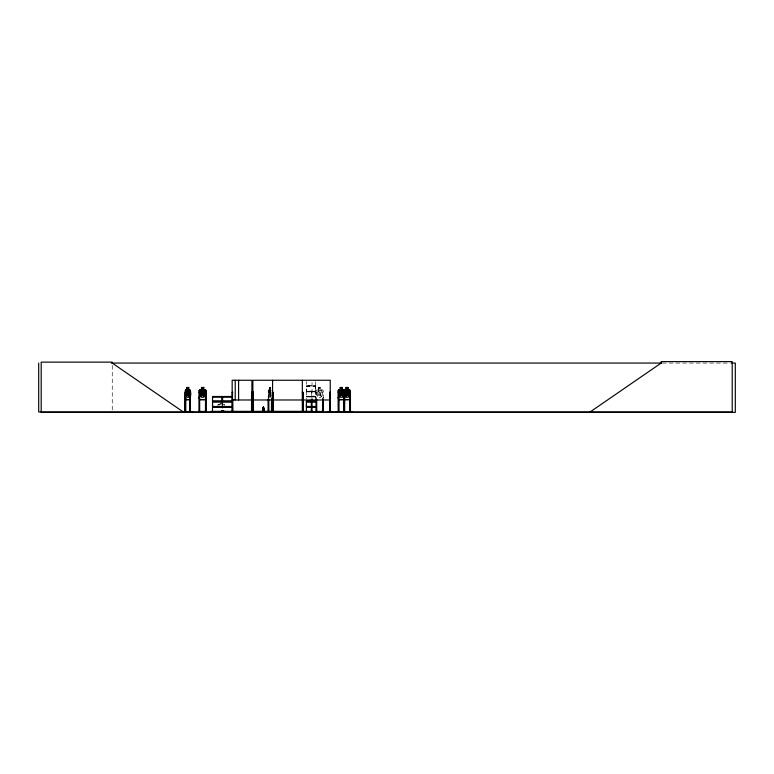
<?xml version="1.0" encoding="UTF-8"?>
<svg xmlns="http://www.w3.org/2000/svg" width="774" height="774" viewBox="0 0 774 774"><rect width="100%" height="100%" fill="white"/><g stroke="black" fill="none" stroke-linecap="round" stroke-linejoin="round"><path stroke-width="0.58" stroke-dasharray="3.87 2.9" d="M306.436 388.703L306.436 390.996L306.378 386.149L315.763 385.984L306.427 385.529L306.436 381.427M315.647 388.703L315.715 386.149M306.436 385.549L315.753 385.907M315.647 401.038L315.647 391.025L306.378 391.257L315.734 391.276M315.647 390.996L315.666 386.332M306.369 396.298L315.753 396.598L306.407 396.249M270.823 391.876L270.329 393.569L270.852 395.33M271.161 395.321L270.552 397.265L269.42 397.265L268.81 395.321M322.458 399.607L323.271 397.265M322.797 398.881L323.348 397.275M306.359 391.276L306.436 398.987M315.734 391.567L306.378 391.586M268.549 389.903L268.162 390.764L269.449 389.903M310.326 396.936L311.758 396.936M316.15 390.802L316.876 389.98L322.458 389.98M217.629 405.025L220.058 404.463M217.717 405.102L220.145 404.521L220.058 402.915M218.926 405.034L220.145 404.521M315.686 396.452L306.417 396.249L315.647 396.133M270.91 390.735L270.068 393.008L269.052 390.87L269.826 393.56L269.033 396.452L270.087 394.092L270.852 396.501M662.36 363.064L730.521 363.064M306.436 386.439L315.657 386.439M270.658 387.474L269.381 387.474L269.381 389.903M269.42 387.551L270.619 387.551M320.842 387.551L318.578 387.551L318.578 389.98L317.369 390.793L317.369 395.321L318.578 397.265L320.842 397.265L322.052 395.321L322.052 390.793L320.842 389.98L320.92 387.474L318.501 387.474L318.501 389.903L316.847 389.903L316.073 390.764L316.024 398.039M320.92 389.903L322.497 389.903L323.348 390.754L323.271 398.039M268.568 389.98L270.552 389.98L271.161 390.793M306.427 391.886L315.657 391.886M268.21 392.244L268.772 392.244M312.028 392.244L311.361 392.244L311.361 398.175M316.024 392.244L316.692 392.244L316.692 398.039M323.271 392.244L322.603 392.244L322.603 398.039M306.436 396.936L315.647 396.936M222.486 404.531L224.915 405.073L224.025 404.521M316.073 397.275L316.566 398.881M268.607 399.684L268.278 390.802L268.21 398.039M315.647 385.529L315.657 381.156M312.028 382.579L312.028 398.823M270.59 387.474L270.552 389.98M269.449 387.474L268.772 398.039M268.433 392.244L268.549 398.039M220.542 403.225L220.542 403.747M112.249 365.444L112.249 410.771M321.839 396.356L321.007 396.365L319.72 394.092C318.801 397.759 315.811 397.033 319.207 393.56C315.986 390.773 318.849 389.322 319.681 393.008C320.6 389.516 323.493 390.251 320.204 393.569L321.839 396.356M270.349 387.958L269.623 387.958L269.623 388.771L270.349 388.771L270.349 387.958M320.436 387.958L318.985 387.958L318.985 388.771L320.436 388.771L320.436 387.958M270.552 390.793L269.42 390.793L269.42 395.321L270.552 395.321L270.552 390.793M320.842 390.793L318.578 390.793L318.578 395.321L320.842 395.321L320.842 390.793"/><path stroke-width="1.16" d="M221.761 406.485L212.531 406.485L212.54 404.222M315.657 406.485L306.427 406.485L306.436 404.222M263.112 411.903L263.305 407.23L263.083 409.562M212.453 411.884L212.531 407.395L221.761 407.395M262.492 411.903L263.208 407.23L264.64 411.903L263.537 407.23L264.011 410.733M262.338 411.903L263.141 407.23M256.136 411.594L248.88 411.594M265.047 411.903L275.989 411.584L264.921 411.962M271.442 411.913L271.5 399.2M229.017 411.903L235.431 411.555L222.593 411.778M235.402 411.584L222.612 411.642M189.775 399.607C190.51 396.627 191.623 392.515 189.804 389.903M190.462 397.275L189.823 399.684L185.789 399.684L185.257 397.275L185.847 399.684M299.702 411.594L304.975 411.565M182.422 411.903L192.968 411.594M349.674 399.684L350.419 397.275M206.271 397.275L205.439 399.684L199.74 399.684L198.995 397.275M336.351 411.903L339.641 411.913M339.689 411.594L336.361 411.594L352.209 411.594M342.176 411.903L346.433 411.913M212.444 411.845L221.77 411.768M198.802 411.903L198.87 411.246L199.692 411.246M272.071 411.952L272.061 399.2M272.409 411.903L272.603 380.257M185.866 389.903L185.257 390.764L185.228 411.962M185.373 390.802L185.886 389.98L189.833 389.98M338.199 411.962L338.083 390.764L338.78 389.903L340.289 389.903M338.122 390.764L338.809 389.903M343.908 390.764L344.633 389.903M199.073 390.802L199.798 389.98L205.381 389.98L206.194 390.793M342.389 387.551L340.328 387.551L340.367 389.98L339.244 390.793L339.244 395.321L340.328 397.265L342.35 397.265L343.433 395.321L343.433 390.793L342.35 389.98L342.418 387.474M590.117 411.962L661.17 363.064L661.17 361.622L732.214 361.622L732.214 411.962L38.7 411.962L38.7 363.064M315.666 411.768L306.407 411.952M111.34 363.064L661.538 363.064M731.672 363.064L735.3 363.064L735.3 412.378L41.196 412.378L41.196 362.135L112.249 362.135L112.249 363.064L183.293 411.962M340.25 387.474L342.456 387.474L342.456 389.903M187.037 387.551L188.692 387.551M201.501 387.551L203.765 387.551M346.152 387.551L348.213 387.551L348.213 389.98L349.258 390.793L349.258 395.321L348.174 397.265L346.152 397.265L345.069 395.321L345.069 390.793L346.152 389.98L346.191 387.551M185.808 389.903L187.037 389.903M188.692 389.903L189.862 389.903M201.424 389.903L199.769 389.903L198.995 390.764L198.947 411.962M203.843 389.903L205.42 389.903L206.271 390.754L206.339 411.903M342.418 389.903L343.859 389.903L344.623 390.754L344.507 411.962L344.594 390.754M344.604 389.903L346.113 389.903L346.113 387.474L348.281 387.474L348.281 389.903L349.684 389.903L350.448 390.754L350.448 411.962M338.809 389.98L343.83 389.98M344.633 389.98L349.654 389.98M190.356 392.244L189.698 392.244L189.64 411.962M198.947 392.244L199.615 392.244L199.692 411.962M206.194 392.244L205.526 392.244L205.449 411.962M232.171 392.244L232.722 392.244M252.875 392.244L253.427 392.244L253.466 411.962M302.334 392.244L302.992 392.244L303.04 411.962M338.083 392.244L338.799 392.244L338.751 411.962M344.672 392.244L343.908 392.244L344.004 411.962M350.496 392.244L349.78 392.244L349.829 411.962M212.521 396.491L221.77 396.491M222.593 396.491L231.842 396.491M231.842 396.675L222.593 396.646L222.612 401.038L231.832 401.038M212.54 396.936L221.751 396.936M222.612 396.936L231.823 396.936M338.083 397.275L338.789 399.684L343.879 399.684L344.623 397.275L343.791 399.607L338.809 399.607M185.837 399.607L189.833 399.607M205.381 399.607L199.798 399.607L199.073 397.265M344.633 399.607L349.654 399.607M349.713 399.684L344.585 399.684L344.13 398.078M232.171 399.984L251.898 399.984M252.875 399.984L330.237 399.984M306.427 401.038L315.657 401.038M212.473 401.358L221.828 401.358M222.535 401.358L231.89 401.358M306.369 401.358L315.724 401.358M212.473 401.638L221.828 401.638M222.535 401.638L231.89 401.638M306.369 401.638L315.724 401.638M221.761 401.948L212.531 401.948L212.531 406.485M222.602 401.948L231.832 401.948M315.657 401.948L306.427 401.948L306.427 406.485M222.602 406.485L231.832 406.485M212.473 406.795L221.828 406.795M222.535 406.795L231.89 406.795M306.369 406.795L315.724 406.795M212.473 407.076L221.828 407.076M222.535 407.076L231.89 407.076M306.369 407.076L315.724 407.076M222.602 407.395L231.832 407.395M315.657 407.395L306.427 407.395L306.427 411.768M221.432 410.762L223.609 410.762M184.986 411.246L185.76 411.246M189.63 411.246L190.414 411.246L190.404 411.962M205.449 411.246L206.271 411.246M316.769 411.246L315.947 411.246L315.947 411.962L316.024 399.2M322.526 411.246L323.348 411.246M329.705 411.246L330.479 411.246M338.867 411.246L338.015 411.246L338.015 411.962M349.713 411.246L350.564 411.246L350.564 411.962M199.692 411.449L205.449 411.449M264.186 411.555L275.97 411.555M316.769 411.449L322.526 411.449M333.043 411.584L327.818 411.913M212.54 411.642L221.751 411.642M306.436 411.642L315.647 411.642M323.445 411.913L323.271 399.2M346.384 411.865L342.234 411.962M343.985 397.265L344.614 399.684M263.499 407.23L264.35 411.903M263.789 411.903L263.412 407.23L263.479 409.562M350.293 411.246L350.274 411.962M349.896 392.244L350.003 411.962M344.74 411.962L344.74 411.246L343.84 411.246L343.84 411.962M344.072 392.244L344.178 411.962M340.289 387.474L340.328 389.98M338.683 392.244L338.683 411.962M338.286 411.246L338.306 411.962M330.421 411.962L330.421 392.244L329.763 392.244L329.763 411.962M330.237 411.962L330.237 380.257L252.875 380.257L252.846 411.962M330.034 411.246L330.121 411.962M329.947 392.244L329.947 411.962M323.193 411.246L323.193 411.962M322.681 411.246L322.681 411.962M322.603 399.2L322.526 411.962M316.692 399.2L316.769 411.962M316.614 411.246L316.614 411.962M312.357 411.962L312.357 411.352L211.37 411.352L211.37 411.962M312.028 399.365L312.028 411.962M311.951 411.246L311.951 411.962M311.361 399.365L311.361 411.962M311.283 411.246L311.283 411.962M310.925 411.352L310.925 411.962M302.808 392.244L302.857 411.962M302.624 411.246L302.721 411.962M302.518 392.244L302.605 411.962M302.334 380.257L302.334 411.962M302.286 411.246L302.286 411.962M273.328 411.246L273.328 411.962M273.174 411.962L273.241 392.244L272.274 392.244L272.235 411.962M272.825 392.244L272.854 411.962M272.642 411.246L272.661 411.962M271.838 399.2L271.829 411.962M271.722 399.2L271.684 411.962M271.461 411.246L271.471 411.962M268.772 399.2L268.781 411.962M268.588 411.246L268.588 411.962M268.433 399.2L268.51 411.962M268.394 411.246L268.394 411.962M268.21 399.2L268.172 411.962M253.427 411.246L253.427 411.962M253.204 392.244L253.243 411.962M253.098 392.244L253.098 411.962M252.14 411.246L252.15 411.962L252.111 392.244L251.56 392.244L251.521 411.962M251.898 411.962L251.898 380.257L232.171 380.257L232.171 411.962L232.132 411.246M251.782 399.365L251.743 411.962M238.605 380.257L238.605 399.984M235.219 380.257L235.219 399.984M232.722 399.365L232.771 411.962M232.51 392.244L232.548 411.962M232.393 392.244L232.423 411.962M225.524 411.352L225.524 411.962M224.141 411.352L224.16 411.962M222.486 402.915L222.486 404.531M222.409 402.973L222.409 404.579M222.409 405.034L222.409 407.927M222.003 403.225L222.003 403.747M212.705 411.352L212.705 411.962M206.116 411.246L206.116 411.962M205.603 411.246L205.603 411.962M199.537 411.246L199.537 411.962M190.356 390.793L190.22 411.962M190.172 392.244L190.085 411.962M189.988 411.246L189.959 411.962M189.882 392.244L189.823 411.962M187.037 387.474L186.234 395.321L187.095 397.265L188.692 397.265L189.553 395.321L188.75 387.474L186.979 387.474L186.979 389.903M185.76 411.962L185.702 392.244L185.044 392.244L185.044 411.962L185.18 411.246M185.673 411.246L185.576 411.962M185.518 392.244L185.441 411.962M189.32 396.356L188.73 396.365L187.821 394.092L186.331 396.452L187.453 393.56L186.379 390.783L187.792 393.008L189.253 390.783L188.169 393.569L189.32 396.356M343.288 396.356L342.543 396.365L341.392 394.092C340.579 397.923 337.957 396.52 340.937 393.56C338.064 390.802 340.618 389.312 341.363 393.008C342.069 389.312 344.798 390.783 341.827 393.569L343.288 396.356M349.113 396.356L348.368 396.365L347.216 394.092L346.046 396.433L345.31 396.356L346.762 393.56C343.888 390.802 346.442 389.312 347.187 393.008C347.894 389.312 350.622 390.783 347.652 393.569L349.113 396.356M204.752 396.356L203.93 396.365L202.643 394.092C201.724 397.759 198.734 397.033 202.12 393.56C198.908 390.773 201.772 389.322 202.604 393.008C203.523 389.516 206.416 390.251 203.127 393.569L204.752 396.356M204.975 395.321L203.765 397.265L201.501 397.265L200.282 395.321L200.282 390.793L201.501 389.98L201.424 387.474L203.843 387.474L203.765 389.98L204.975 390.793L204.975 395.321M188.411 387.958L187.376 387.958L187.376 388.771L188.411 388.771L188.411 387.958M203.359 387.958L201.908 387.958L201.908 388.771L203.359 388.771L203.359 387.958M341.992 387.958L340.686 387.958L340.686 388.771L341.992 388.771L341.992 387.958M347.816 387.958L346.51 387.958L346.51 388.771L347.816 388.771L347.816 387.958M188.692 390.793L187.095 390.793L187.095 395.321L188.692 395.321L188.692 390.793M203.765 390.793L201.501 390.793L201.501 395.321L203.765 395.321L203.765 390.793M342.35 390.793L340.328 390.793L340.328 395.321L342.35 395.321L342.35 390.793M348.174 390.793L346.152 390.793L346.152 395.321L348.174 395.321L348.174 390.793M221.77 396.646L212.521 396.656L212.54 401.038L221.761 401.038L221.761 396.675"/></g></svg>
